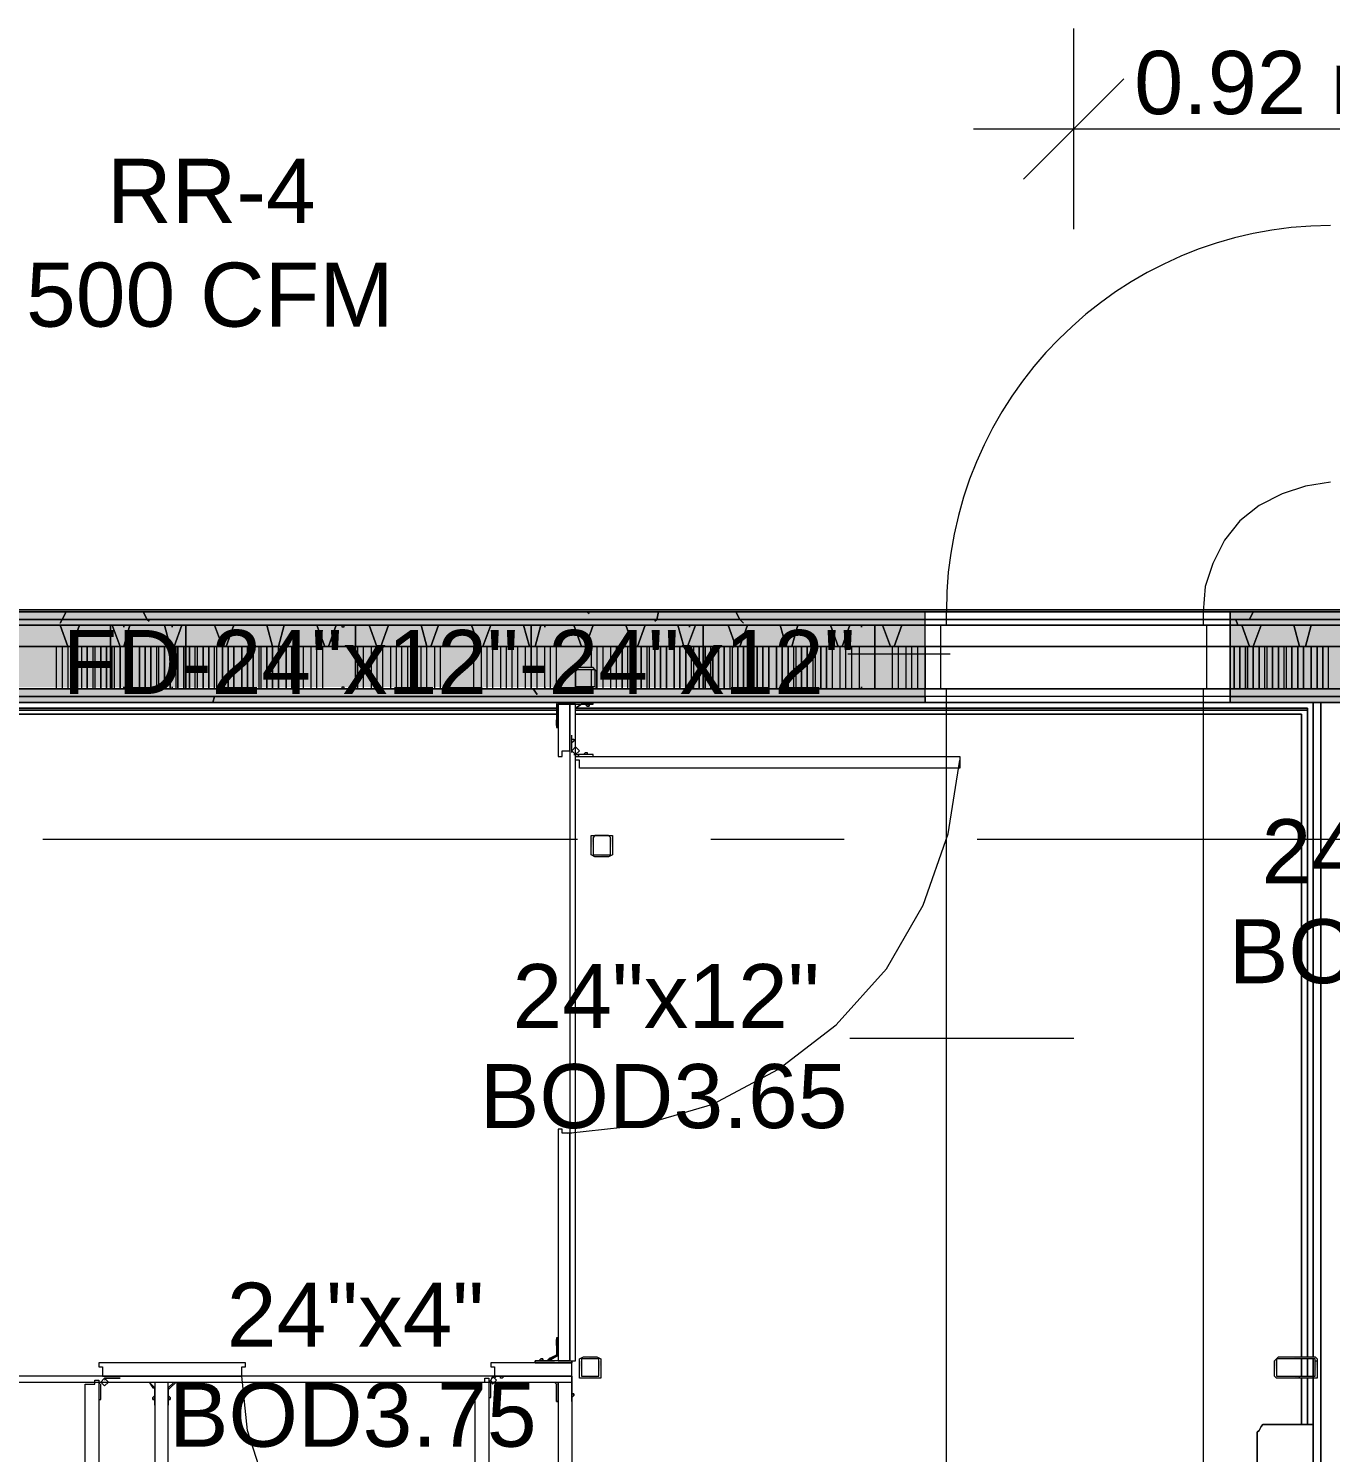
# Model space of a CAD drawing. Header units: metres. Extents: x -2 to 207, y -8 to 52.
# Drawn here: x 36.605 to 39.695, y 30.917 to 34.296 of the extents above; entities that cross this region are included whole.
import ezdxf

# ---------------------------------------------------------------- set-up
doc = ezdxf.new("R2010")
doc.units = ezdxf.units.M
doc.layers.add('HVAC - Ductos', color=5, linetype='Continuous', lineweight=0)
doc.layers.add('PDF_Text', color=7, linetype='Continuous', lineweight=0)
doc.layers.add('PDF_Geometry', color=7, linetype='Continuous', lineweight=0, true_color=0xaaaaaa)
doc.layers.add('PDF_Solid Fills', color=7, linetype='Continuous', lineweight=0, true_color=0xffffff)
doc.styles.add('PDF Helvetica', font='')
doc.styles.get('PDF Helvetica').set_extended_font_data('Helvetica')

msp = doc.modelspace()

# ---------------------------------------------------------------- hatches: boundary and pattern name
at = {"layer": 'PDF_Solid Fills', "lineweight": 0, "transparency": 33554559}
h = msp.add_hatch(color=256, dxfattribs=at)
h.paths.add_polyline_path([(31.2694, 32.8939), (31.2694, 32.9121), (31.1091, 32.9121), (31.1091, 32.8939)])
h.paths.add_polyline_path([(39.457, 32.8939), (40.2679, 32.8939), (40.2679, 32.9121), (39.457, 32.9121)])
h.paths.add_polyline_path([(38.733, 32.8939), (38.733, 32.9121), (31.7643, 32.9121), (31.7643, 32.8939)])
h = msp.add_hatch(color=256, dxfattribs=at)
h.paths.add_polyline_path([(31.2694, 32.8939), (31.2694, 32.9121), (31.1091, 32.9121), (31.1091, 32.8939)])
h.paths.add_polyline_path([(39.457, 32.8939), (40.2679, 32.8939), (40.2679, 32.9121), (39.457, 32.9121)])
h.paths.add_polyline_path([(38.733, 32.8939), (38.733, 32.9121), (31.7643, 32.9121), (31.7643, 32.8939)])
h = msp.add_hatch(color=256, dxfattribs=at)
h.paths.add_polyline_path([(31.2694, 32.8801), (31.2694, 32.8939), (31.1091, 32.8939), (31.1091, 32.8801)])
h.paths.add_polyline_path([(39.457, 32.8939), (39.457, 32.8801), (40.2816, 32.8801), (40.2816, 32.8939)])
h.paths.add_polyline_path([(31.7643, 32.8939), (31.7643, 32.8801), (38.733, 32.8801), (38.733, 32.8939)])
h = msp.add_hatch(color=256, dxfattribs=at)
h.paths.add_polyline_path([(31.2694, 32.8801), (31.2694, 32.8939), (31.1091, 32.8939), (31.1091, 32.8801)])
h.paths.add_polyline_path([(39.457, 32.8939), (39.457, 32.8801), (40.2679, 32.8801), (40.2679, 32.8939)])
h.paths.add_polyline_path([(31.7643, 32.8939), (31.7643, 32.8801), (38.733, 32.8801), (38.733, 32.8939)])
h = msp.add_hatch(color=256, dxfattribs=at)
h.paths.add_polyline_path([(31.2694, 32.8297), (31.2694, 32.8801), (31.1091, 32.8801), (31.1091, 32.8297)])
h.paths.add_polyline_path([(39.4576, 32.8297), (39.8326, 32.8343), (40.2359, 32.8343), (40.2998, 32.8297), (40.2999, 32.8297), (40.2999, 32.8801), (39.457, 32.8801), (39.457, 32.8297)])
h.paths.add_polyline_path([(35.9473, 32.8755), (35.9473, 32.8801), (31.7643, 32.8801), (31.7643, 32.8297), (38.733, 32.8297), (38.733, 32.8801), (35.9748, 32.8801)])
h = msp.add_hatch(color=256, dxfattribs=at)
h.paths.add_polyline_path([(31.2694, 32.8297), (31.2694, 32.8801), (31.1091, 32.8801), (31.1091, 32.8297)])
h.paths.add_polyline_path([(39.457, 32.8801), (39.457, 32.8297), (40.2679, 32.8297), (40.2679, 32.8801)])
h.paths.add_polyline_path([(35.9473, 32.8755), (35.9473, 32.8801), (31.7643, 32.8801), (31.7643, 32.8297), (38.733, 32.8297), (38.733, 32.8801), (35.9748, 32.8801)])
h = msp.add_hatch(color=256, dxfattribs=at)
h.paths.add_polyline_path([(31.2694, 32.7289), (31.2694, 32.8297), (31.1091, 32.8297), (31.1091, 32.7289)])
h.paths.add_polyline_path([(39.457, 32.7289), (40.2999, 32.7289), (40.2999, 32.8297), (39.457, 32.8297)])
h.paths.add_polyline_path([(38.733, 32.7289), (38.733, 32.8297), (31.7643, 32.8297), (31.7643, 32.7289), (37.9083, 32.7335), (37.945, 32.7335)])
h = msp.add_hatch(color=256, dxfattribs=at)
h.paths.add_polyline_path([(31.2694, 32.7289), (31.2694, 32.8297), (31.1091, 32.8297), (31.1091, 32.7289)])
h.paths.add_polyline_path([(39.457, 32.7289), (40.2679, 32.7289), (40.2679, 32.8297), (39.457, 32.8297)])
h.paths.add_polyline_path([(38.733, 32.7289), (38.733, 32.8297), (31.7643, 32.8297), (31.7643, 32.7289), (37.9083, 32.7335), (37.945, 32.7335)])
h = msp.add_hatch(color=256, dxfattribs=at)
h.paths.add_polyline_path([(37.9496, 32.7701), (37.9496, 32.7335), (37.9541, 32.7701)])
h.paths.add_polyline_path([(37.945, 32.7747), (37.945, 32.7793), (37.9083, 32.7793)])
h.paths.add_polyline_path([(37.9083, 32.7335), (37.9449, 32.7289), (37.945, 32.7289), (37.945, 32.7335)])
h = msp.add_hatch(color=256, dxfattribs=at)
h.paths.add_polyline_path([(31.2694, 32.7106), (31.2694, 32.7289), (31.1091, 32.7289), (31.1091, 32.7106)])
h.paths.add_polyline_path([(39.457, 32.7289), (39.457, 32.7106), (40.2816, 32.7106), (40.2816, 32.7289)])
h.paths.add_polyline_path([(31.7643, 32.7289), (31.7643, 32.7106), (38.733, 32.7106), (38.733, 32.7289)])
h = msp.add_hatch(color=256, dxfattribs=at)
h.paths.add_polyline_path([(31.2694, 32.7106), (31.2694, 32.7289), (31.1091, 32.7289), (31.1091, 32.7106)])
h.paths.add_polyline_path([(39.457, 32.7289), (39.457, 32.7106), (40.2679, 32.7106), (40.2679, 32.7289)])
h.paths.add_polyline_path([(31.7643, 32.7289), (31.7643, 32.7106), (38.733, 32.7106), (38.733, 32.7289)])
h = msp.add_hatch(color=256, dxfattribs=at)
h.paths.add_polyline_path([(31.2694, 32.6969), (31.2694, 32.7106), (31.1091, 32.7106), (31.1091, 32.6969)])
h.paths.add_polyline_path([(39.457, 32.6969), (40.2679, 32.6969), (40.2679, 32.7106), (39.457, 32.7106)])
h.paths.add_polyline_path([(38.733, 32.6969), (38.733, 32.7106), (31.7643, 32.7106), (31.7643, 32.6969)])
h = msp.add_hatch(color=256, dxfattribs=at)
h.paths.add_polyline_path([(31.2694, 32.6969), (31.2694, 32.7106), (31.1091, 32.7106), (31.1091, 32.6969)])
h.paths.add_polyline_path([(39.457, 32.6969), (40.2679, 32.6969), (40.2679, 32.7106), (39.457, 32.7106)])
h.paths.add_polyline_path([(38.733, 32.6969), (38.733, 32.7106), (31.7643, 32.7106), (31.7643, 32.6969)])
h = msp.add_hatch(color=256, dxfattribs=at)
h.paths.add_polyline_path([(37.9496, 32.3349), (37.9816, 32.3303), (37.9816, 32.3349)])
h.paths.add_polyline_path([(37.9404, 32.3395), (37.945, 32.3761), (37.9404, 32.3761)])
h.paths.add_polyline_path([(37.9862, 32.3395), (37.9908, 32.3761), (37.9862, 32.3761)])
h = msp.add_hatch(color=256, dxfattribs=at)
h.paths.add_polyline_path([(37.9587, 31.1345), (37.9587, 31.0979), (37.9633, 31.1345)])
h.paths.add_polyline_path([(37.9541, 31.1391), (37.9541, 31.1437), (37.9221, 31.1437)])
h.paths.add_polyline_path([(37.9221, 31.0979), (37.9541, 31.0933), (37.9541, 31.0979)])
h.paths.add_polyline_path([(37.9175, 31.1345), (37.9129, 31.1345), (37.9129, 31.0979)])
h = msp.add_hatch(color=256, dxfattribs=at)
h.paths.add_polyline_path([(39.6585, 31.0979), (39.6631, 31.1345), (39.6585, 31.1345)])
h.paths.add_polyline_path([(39.5715, 31.0979), (39.6585, 31.0933), (39.6585, 31.0979)])
h.paths.add_polyline_path([(39.6585, 31.1391), (39.6585, 31.1437), (39.5715, 31.1437)])
h.paths.add_polyline_path([(39.5669, 31.1345), (39.5623, 31.1345), (39.5623, 31.0979)])

# ---------------------------------------------------------------- linework, layer by layer
at = {"layer": 'HVAC - Ductos', "lineweight": 0}
for points in [[(39.0858, 33.8193), (39.0858, 34.0576), (39.0858, 34.2958)], [(39.2049, 34.1767), (39.0858, 34.0576), (38.9667, 33.9385)], [(38.8476, 34.0576), (40.0068, 34.0576), (41.2758, 34.0576)], [(39.6952, 33.2192), (39.6356, 33.21), (39.5807, 33.1916), (39.5256, 33.1642), (39.4798, 33.1275), (39.4432, 33.0817), (39.4157, 33.0267), (39.3974, 32.9718), (39.3928, 32.9121)], [(39.3928, 32.9121), (38.7834, 32.9121)], [(38.7834, 32.9121), (39.3928, 32.9121), (38.7834, 32.9121)], [(39.3928, 32.8801), (38.7834, 32.8801), (39.3928, 32.8801)], [(38.7926, 32.8114), (38.5497, 32.8114)], [(39.0858, 31.8996), (38.5543, 31.8996)]]:
    msp.add_lwpolyline(points, dxfattribs=at)
for points in [[(39.3928, 32.9121), (39.3928, 32.8801), (38.7834, 32.8801), (38.7834, 32.9121)], [(38.7697, 32.7289), (39.402, 32.7289), (39.402, 32.8801), (38.7697, 32.8801)], [(38.7834, 28.6328), (38.7834, 32.7289), (39.3928, 32.7289), (39.3928, 28.6328)]]:
    msp.add_lwpolyline(points, close=True, dxfattribs=at)
msp.add_arc((39.6991, 32.9129), 0.9156, 90.2439, 180.048, dxfattribs=at)
at = {"layer": 'PDF_Geometry', "lineweight": 0}
for points in [[(29.5513, 27.2813), (29.5513, 32.092), (29.5513, 32.6969), (29.5513, 32.7106), (31.1091, 32.7106), (31.2694, 32.7106), (31.7643, 32.7106), (31.7643, 32.6969), (31.2694, 32.6969), (31.7643, 32.6969), (31.2694, 32.6969), (31.2694, 32.9121), (31.1091, 32.9121), (40.2633, 32.9121), (31.1091, 32.9121), (31.1091, 32.9167), (40.2679, 32.9167)], [(39.457, 32.7289), (39.457, 32.7106), (38.733, 32.7106), (38.733, 32.6969), (39.457, 32.6969), (38.733, 32.6969), (39.457, 32.6969), (39.457, 32.9121), (40.2679, 32.9121), (40.2679, 32.9167), (31.1091, 32.9167), (29.9499, 32.9167)], [(38.733, 32.6969), (38.733, 32.9121), (31.7643, 32.9121), (31.7643, 32.6969)], [(38.733, 32.9121), (31.7643, 32.9121), (38.733, 32.9121)], [(38.733, 32.8939), (38.733, 32.9121)], [(40.4511, 32.7289), (40.7948, 32.7289), (40.7948, 32.9121), (40.2679, 32.9121), (39.457, 32.9121), (39.457, 32.6969), (40.2679, 32.6969), (40.2679, 31.2673), (40.2633, 31.2673), (40.2633, 31.2399), (40.2633, 31.0657), (40.2633, 25.6227)], [(40.2679, 32.9121), (39.457, 32.9121), (40.2679, 32.9121)], [(41.2758, 32.8939), (42.7649, 32.8939), (42.7649, 32.8801), (42.6916, 32.8801), (42.7649, 32.8801), (42.7649, 32.8297), (43.475, 32.8297), (43.475, 32.7564), (42.7649, 32.7564), (41.2758, 32.7564), (41.2758, 32.8297), (40.7948, 32.8297), (40.7948, 32.8801), (40.7948, 32.8939), (41.2758, 32.8939), (40.7948, 32.8939), (40.2999, 32.8939), (40.2817, 32.8939), (40.2679, 32.8939), (39.457, 32.8939), (39.457, 32.9121)], [(39.8326, 32.8297), (40.2359, 32.8297), (40.2679, 32.8297), (40.2999, 32.8297), (40.2999, 32.7289), (40.2817, 32.7289), (40.2679, 32.7289), (39.457, 32.7289), (38.733, 32.7289), (38.733, 32.8297), (39.457, 32.8297), (39.457, 32.8801), (38.733, 32.8801), (31.7643, 32.8801), (31.2694, 32.8801)], [(38.733, 32.8801), (39.457, 32.8801), (39.457, 32.8297), (39.8281, 32.8297), (39.457, 32.8297), (38.733, 32.8297), (38.733, 32.8801), (38.733, 32.8939), (39.457, 32.8939), (38.733, 32.8939), (31.7643, 32.8939)], [(36.3826, 32.8297), (36.7996, 32.8297), (36.9783, 32.8297), (37.3815, 32.8297), (37.7984, 32.8297), (38.2062, 32.8297), (38.6139, 32.8297), (38.733, 32.8297), (38.733, 32.8801), (31.7643, 32.8801)], [(39.457, 32.8801), (39.457, 32.8939)], [(40.2679, 32.8801), (39.457, 32.8801), (40.2679, 32.8801)], [(33.9497, 32.8297), (34.353, 32.8297), (34.7607, 32.8297), (35.1639, 32.8297), (35.5716, 32.8297), (35.9748, 32.8297), (36.3826, 32.8297), (36.7996, 32.8297), (36.9783, 32.8297), (37.3815, 32.8297), (37.7984, 32.8297), (38.2062, 32.8297), (38.6139, 32.8297), (38.733, 32.8297), (38.733, 32.7289), (31.7643, 32.7289), (31.2694, 32.7289), (31.2694, 32.8297)], [(31.7643, 32.7289), (38.733, 32.7289), (38.733, 32.8297), (38.6139, 32.8297), (38.2062, 32.8297), (37.7984, 32.8297), (37.3815, 32.8297), (36.9783, 32.8297), (36.7996, 32.8297), (36.3826, 32.8297)], [(36.6712, 32.8297), (36.6712, 32.7289)], [(36.685, 32.8297), (36.685, 32.7289)], [(36.6988, 32.8297), (36.6988, 32.7289)], [(36.717, 32.8297), (36.717, 32.7289)], [(36.7308, 32.8297), (36.7308, 32.7289)], [(36.7583, 32.7289), (36.7583, 32.8297)], [(36.7629, 32.8297), (36.7629, 32.7289)], [(36.8041, 32.7289), (36.8041, 32.8297)], [(36.8087, 32.8297), (36.8087, 32.7289)], [(36.9095, 32.7289), (36.9095, 32.8297)], [(36.9141, 32.8297), (36.9141, 32.7289)], [(36.9553, 32.7289), (36.9553, 32.8297)], [(37.0011, 32.7289), (37.0011, 32.8297)], [(37.0057, 32.8297), (37.0057, 32.7289)], [(37.0195, 32.7289), (37.0195, 32.8297)], [(37.0469, 32.7289), (37.0469, 32.8297)], [(37.0515, 32.8297), (37.0515, 32.7289)], [(37.1523, 32.7289), (37.1523, 32.8297)], [(37.1569, 32.8297), (37.1569, 32.7289)], [(37.244, 32.7289), (37.244, 32.8297)], [(37.2577, 32.7289), (37.2577, 32.8297)], [(37.276, 32.7289), (37.276, 32.8297)], [(37.2898, 32.7289), (37.2898, 32.8297)], [(37.3036, 32.7289), (37.3036, 32.8297)], [(37.386, 32.8297), (37.386, 32.7289)], [(37.3997, 32.8297), (37.3997, 32.7289)], [(37.4181, 32.8297), (37.4181, 32.7289)], [(37.4318, 32.8297), (37.4318, 32.7289)], [(37.4456, 32.8297), (37.4456, 32.7289)], [(37.4639, 32.8297), (37.4639, 32.7289)], [(37.4777, 32.8297), (37.4777, 32.7289)], [(37.4914, 32.7289), (37.4914, 32.8297)], [(37.5051, 32.7289), (37.5051, 32.8297)], [(37.5235, 32.7289), (37.5235, 32.8297)], [(37.5372, 32.7289), (37.5372, 32.8297)], [(37.5509, 32.7289), (37.5509, 32.8297)], [(37.5693, 32.7289), (37.5693, 32.8297)], [(37.583, 32.7289), (37.583, 32.8297)], [(37.6609, 32.8297), (37.6609, 32.7289)], [(37.6792, 32.8297), (37.6792, 32.7289)], [(37.693, 32.8297), (37.693, 32.7289)], [(37.7067, 32.8297), (37.7067, 32.7289)], [(37.725, 32.8297), (37.725, 32.7289)], [(37.7388, 32.8297), (37.7388, 32.7289)], [(37.7526, 32.8297), (37.7526, 32.7289)], [(37.7663, 32.7289), (37.7663, 32.8297)], [(37.7846, 32.7289), (37.7846, 32.8297)], [(37.7984, 32.7289), (37.7984, 32.8297)], [(37.8121, 32.7289), (37.8121, 32.8297)], [(37.8304, 32.7289), (37.8304, 32.8297)], [(37.8442, 32.7289), (37.8442, 32.8297)], [(37.8579, 32.7289), (37.8579, 32.8297)], [(37.9404, 32.8297), (37.9404, 32.7793)], [(37.9541, 32.8297), (37.9541, 32.7289)], [(37.9679, 32.8297), (37.9679, 32.7289)], [(37.9862, 32.8297), (37.9862, 32.7289)], [(37.9999, 32.8297), (37.9999, 32.7289)], [(38.0275, 32.7289), (38.0275, 32.8297)], [(38.0321, 32.8297), (38.0321, 32.7289)], [(38.0733, 32.7289), (38.0733, 32.8297)], [(38.0779, 32.8297), (38.0779, 32.7289)], [(38.1786, 32.7289), (38.1786, 32.8297)], [(38.1832, 32.8297), (38.1832, 32.7289)], [(38.2245, 32.7289), (38.2245, 32.8297)], [(38.2703, 32.7289), (38.2703, 32.8297)], [(38.2748, 32.8297), (38.2748, 32.7289)], [(38.2886, 32.7289), (38.2886, 32.8297)], [(38.3161, 32.7289), (38.3161, 32.8297)], [(38.3207, 32.8297), (38.3207, 32.7289)], [(38.4214, 32.7289), (38.4214, 32.8297)], [(38.426, 32.8297), (38.426, 32.7289)], [(38.4673, 32.7289), (38.4673, 32.8297)], [(38.4719, 32.8297), (38.4719, 32.7289)], [(38.5131, 32.7289), (38.5131, 32.8297)], [(38.5314, 32.7289), (38.5314, 32.8297)], [(38.5452, 32.7289), (38.5452, 32.8297)], [(38.5589, 32.7289), (38.5589, 32.8297)], [(38.5773, 32.7289), (38.5773, 32.8297)], [(38.6551, 32.8297), (38.6551, 32.7289)], [(38.6689, 32.8297), (38.6689, 32.7289)], [(38.6872, 32.8297), (38.6872, 32.7289)], [(38.7009, 32.8297), (38.7009, 32.7289)], [(38.7147, 32.8297), (38.7147, 32.7289)], [(38.733, 32.7106), (38.733, 32.7289), (39.457, 32.7289), (40.2679, 32.7289), (40.2679, 32.7106), (39.457, 32.7106), (39.457, 32.7289), (39.457, 32.8297)], [(40.2679, 32.7289), (39.457, 32.7289), (39.457, 32.8297), (39.8281, 32.8297)], [(39.4936, 32.7289), (39.4936, 32.8297)], [(39.5394, 32.7289), (39.5394, 32.8297)], [(39.544, 32.8297), (39.544, 32.7289)], [(39.5577, 32.7289), (39.5577, 32.8297)], [(39.5852, 32.7289), (39.5852, 32.8297)], [(39.5898, 32.8297), (39.5898, 32.7289)], [(39.6906, 32.7289), (39.6906, 32.8297)], [(37.9404, 32.7747), (37.9404, 32.7335)], [(31.7643, 32.7289), (31.7643, 32.7106), (31.2694, 32.7106), (31.2694, 32.6969), (31.7643, 32.6969), (38.733, 32.6969), (39.457, 32.6969), (40.2679, 32.6969), (40.2679, 32.7243), (40.2679, 32.6969), (40.2679, 31.2673), (40.2817, 31.2673)], [(39.457, 32.7106), (39.457, 32.6969), (40.2679, 32.6969), (40.2679, 32.7106), (39.457, 32.7106), (38.733, 32.7106), (31.7643, 32.7106)], [(39.457, 32.6969), (39.457, 32.7106), (40.2679, 32.7106), (40.2817, 32.7106), (40.2817, 31.2673), (40.2999, 31.2673), (40.2999, 31.2719)], [(37.8579, 32.6831), (31.7001, 32.6831)], [(37.8579, 32.6831), (31.7001, 32.6831)], [(31.7001, 32.6831), (37.8579, 32.6831)], [(31.7001, 32.6831), (37.8579, 32.6831)], [(37.8579, 32.6785), (31.7001, 32.6785)], [(37.8579, 32.6785), (31.7001, 32.6785)], [(38.733, 32.6969), (31.7643, 32.6969), (38.733, 32.6969)], [(37.8625, 32.6969), (37.8579, 32.6923), (37.8579, 32.6372), (37.8625, 32.6372)], [(37.8625, 32.6923), (37.9037, 32.6923), (37.9175, 32.6923), (37.9037, 32.6831), (37.9175, 32.6923), (37.945, 32.6923), (37.945, 32.6969)], [(37.8716, 32.6923), (37.8762, 32.6923), (37.8716, 32.6923)], [(37.8716, 32.6923), (37.8762, 32.6923), (37.8716, 32.6923)], [(37.89, 32.6739), (37.89, 32.6372)], [(39.6402, 32.6785), (37.9037, 32.6785)], [(39.6402, 32.6785), (37.9037, 32.6785)], [(39.6402, 32.6785), (37.9037, 32.6785)], [(39.6402, 32.6785), (37.9037, 32.6785)], [(37.9083, 32.6831), (39.6402, 32.6831)], [(37.9083, 32.6831), (39.6402, 32.6831)], [(37.9313, 32.6877), (37.9358, 32.6877), (37.9313, 32.6877)], [(37.9313, 32.6877), (37.9358, 32.6877), (37.9313, 32.6877)], [(39.457, 32.6969), (40.2679, 32.6969), (39.457, 32.6969)], [(39.6402, 31.1437), (39.6402, 32.6831), (39.6402, 31.1437)], [(39.6402, 31.1437), (39.6402, 32.6831)], [(39.6402, 31.1437), (39.6402, 32.6831)], [(39.6402, 32.6785), (39.6402, 31.1437)], [(39.6402, 32.6785), (39.6402, 31.1437)], [(39.6539, 32.6969), (39.7639, 32.6969), (39.7639, 25.7281), (39.6539, 25.7281), (39.6539, 27.2355), (39.6539, 25.7281), (39.6539, 27.2355), (39.6539, 25.7281)], [(39.6539, 32.6969), (39.6539, 31.1437)], [(39.6539, 31.1437), (39.6539, 32.6969)], [(39.6539, 31.1437), (39.6539, 32.6969)], [(39.6539, 32.6969), (39.6539, 31.1437)], [(39.6723, 29.5721), (39.6723, 32.6969), (39.6723, 27.2904)], [(37.8579, 32.651), (37.8579, 32.6464), (37.8579, 32.651)], [(37.8579, 32.651), (37.8579, 32.6464), (37.8579, 32.651)], [(37.8946, 32.5869), (37.8946, 32.5915), (37.8946, 32.619)], [(37.8946, 32.6098), (37.8992, 32.6098), (37.8992, 32.6052), (37.8946, 32.6006)], [(37.8946, 32.5777), (37.8946, 32.5869), (37.8946, 32.5915)], [(37.8992, 32.5731), (37.9083, 32.5731), (37.9129, 32.5686), (37.945, 32.5686), (37.945, 32.5731), (37.9129, 32.5731), (37.9083, 32.5731)], [(37.9221, 32.5731), (37.9267, 32.5777), (37.9313, 32.5777), (37.9313, 32.5731)], [(37.8946, 31.6751), (37.8854, 31.6751), (38.0595, 31.6935), (38.229, 31.7439), (38.3848, 31.8263), (38.5222, 31.9317), (38.6414, 32.0646), (38.7285, 32.2157), (38.788, 32.3853), (38.8155, 32.5594)], [(37.9083, 32.3715), (36.6392, 32.3715)], [(38.5406, 32.3715), (38.2245, 32.3715)], [(40.1305, 32.3715), (38.8568, 32.3715)], [(37.8625, 31.6843), (37.8625, 31.6797)], [(37.8625, 31.1895), (37.8579, 31.1895), (37.8579, 31.1528), (37.8579, 31.1482), (37.8396, 31.1391)], [(37.8396, 31.1345), (37.8625, 31.1482), (37.8625, 31.1528)], [(37.8579, 31.1803), (37.8579, 31.1757), (37.8579, 31.1803)], [(37.8579, 31.1803), (37.8579, 31.1757), (37.8579, 31.1803)], [(37.89, 31.1345), (37.8534, 31.1345), (37.8075, 31.1345), (37.8075, 31.1299), (37.89, 31.1299), (37.8946, 31.1299), (37.8946, 31.1345), (37.8946, 31.1299), (37.89, 31.1299), (37.8075, 31.1299), (37.8075, 31.1345), (37.835, 31.1345), (37.8534, 31.1345)], [(37.8258, 31.1391), (37.8212, 31.1391), (37.8258, 31.1391)], [(37.8258, 31.1391), (37.8212, 31.1391), (37.8258, 31.1391)], [(39.6402, 31.1391), (39.6402, 31.0979)], [(39.6402, 31.1391), (39.6402, 31.0979)], [(39.6402, 31.1391), (39.6402, 31.0979)], [(39.6402, 31.1391), (39.6402, 31.0979)], [(39.6402, 31.1391), (39.6402, 31.0979)], [(39.6402, 31.1391), (39.6402, 31.0979)], [(39.6402, 31.1391), (39.6402, 31.0979)], [(39.6402, 31.1391), (39.6402, 31.0979)], [(39.6402, 31.0979), (39.6402, 31.1391)], [(39.6402, 31.0979), (39.6402, 31.1391)], [(39.6539, 29.5859), (39.6539, 31.0933), (39.6539, 31.1391), (39.6539, 31.0933), (39.6539, 29.5859)], [(39.6539, 29.5859), (39.6539, 31.0933), (39.6539, 31.1391), (39.6539, 31.0933), (39.6539, 30.9832), (39.6539, 31.0933), (39.6539, 31.1391), (39.6539, 31.0933), (39.6539, 29.5721)], [(39.6585, 31.1345), (39.6631, 31.1345)], [(36.7537, 30.4977), (36.7537, 30.5068), (36.74, 30.5068), (36.74, 31.0795), (36.7629, 31.0795), (36.7629, 31.0887), (36.772, 31.0887), (36.772, 30.4977), (36.7537, 30.4977), (36.6254, 30.5205), (36.5017, 30.5709), (36.3963, 30.6442), (36.3047, 30.7359), (36.236, 30.8458), (36.1902, 30.9695), (36.1764, 31.0979)], [(36.7858, 31.0887), (36.7904, 31.0933), (36.795, 31.0933), (36.7858, 31.0933), (36.7812, 31.0887)], [(37.6884, 30.5068), (37.6884, 30.5022), (37.6655, 30.5022), (37.6655, 31.0841), (37.6884, 31.0841), (37.6884, 31.0933), (37.6975, 31.0933), (37.6975, 30.5068), (37.6884, 30.5068), (37.5601, 30.5205), (37.4364, 30.5663), (37.3264, 30.6351), (37.2348, 30.7313), (37.1661, 30.8412), (37.1248, 30.9695), (37.1111, 31.0979)], [(37.7021, 31.0887), (37.6975, 31.0841), (37.6975, 31.0749), (37.6975, 31.0475), (37.7021, 31.0475), (37.7021, 31.0749), (37.7021, 31.0795), (37.7021, 31.0841)], [(37.7113, 31.0933), (37.7159, 31.0979), (37.7205, 31.0979), (37.7113, 31.0979), (37.7067, 31.0933)], [(37.7205, 31.0979), (37.748, 31.0979), (37.7205, 31.0979)], [(37.7342, 31.0979), (37.7296, 31.0933), (37.725, 31.0933), (37.725, 31.0979)], [(37.8946, 31.0383), (37.8946, 31.0979), (37.8946, 31.0383), (37.8946, 31.0933), (37.8946, 29.595), (37.89, 29.595), (37.8625, 29.595), (37.89, 29.595), (37.8946, 29.595), (37.8946, 29.6317), (37.8946, 29.595), (37.8946, 29.5904), (37.89, 29.5904), (37.8625, 29.5904), (37.8625, 29.595), (37.8579, 29.595), (37.8625, 29.595), (37.8625, 29.5904), (37.89, 29.5904), (37.8946, 29.5904), (37.8946, 29.595), (37.8946, 29.6317)], [(39.6218, 31.0933), (39.6218, 31.0979)], [(39.6402, 31.0933), (39.6402, 30.9832)], [(39.6402, 31.0933), (39.6402, 30.9832)], [(39.6402, 31.0933), (39.6402, 30.9832)], [(39.6402, 31.0933), (39.6402, 30.9832)], [(39.6402, 31.0933), (39.6402, 30.9832)], [(39.6402, 31.0933), (39.6402, 30.9832)], [(39.6402, 31.0933), (39.6402, 30.9832)], [(39.6402, 31.0933), (39.6402, 30.9832)], [(39.6402, 30.9832), (39.6402, 31.0933)], [(39.6402, 30.9832), (39.6402, 31.0933)], [(36.7766, 31.0841), (36.772, 31.0795), (36.772, 31.0749), (36.772, 31.0429), (36.7766, 31.0429), (36.7766, 31.0749), (36.7766, 31.0795)], [(36.7766, 31.052), (36.7766, 31.0566), (36.7766, 31.0612), (36.7766, 31.0657)], [(36.9049, 31.0657), (36.9049, 31.0703), (36.8912, 31.0841), (36.9003, 31.0703), (36.9049, 31.0703), (36.9049, 31.0657), (36.9049, 31.0291)], [(36.9049, 31.0841), (36.9049, 29.595), (36.937, 29.595), (36.937, 31.0841)], [(36.9049, 31.0429), (36.9049, 31.052), (36.9049, 31.0429)], [(36.9049, 31.0429), (36.9049, 31.052), (36.9049, 31.0429)], [(36.937, 31.0291), (36.937, 31.0657), (36.9416, 31.0703), (36.9553, 31.0841), (36.9416, 31.0703), (36.937, 31.0657), (36.937, 31.0291), (36.937, 31.0657), (36.937, 31.0703), (36.9507, 31.0841), (36.937, 31.0703), (36.937, 31.0657)], [(37.7021, 31.0566), (37.7021, 31.0612), (37.7021, 31.0657)], [(37.8625, 31.0795), (37.8625, 31.0841), (37.8625, 31.0795), (37.8625, 31.0383), (37.8579, 31.0383), (37.8579, 31.0795), (37.8534, 31.0841), (37.8579, 31.0795), (37.8579, 31.0383), (37.8625, 31.0383)], [(37.8579, 31.0566), (37.8579, 31.052), (37.8579, 31.0566)], [(37.8579, 31.0566), (37.8579, 31.052), (37.8579, 31.0566)], [(37.8625, 31.0841), (37.8625, 29.595), (37.8946, 29.595)], [(37.8992, 31.052), (37.8992, 31.0566), (37.8992, 31.052)], [(37.8992, 31.052), (37.8992, 31.0566), (37.8992, 31.052)], [(36.9003, 31.0475), (36.9003, 31.0429), (36.9003, 31.0475)], [(36.9003, 31.0475), (36.9003, 31.0429), (36.9003, 31.0475)], [(36.9416, 31.0429), (36.9416, 31.0475), (36.9416, 31.0429)], [(36.9416, 31.0429), (36.9416, 31.0475), (36.9416, 31.0429)], [(39.6539, 30.8458), (39.6539, 30.9832), (39.5532, 30.9832), (39.544, 30.9832), (39.5348, 30.9832), (39.5302, 30.9787), (39.5256, 30.9695), (39.521, 30.965), (39.521, 30.9558), (39.521, 30.6626)], [(39.521, 30.6626), (39.521, 30.9558), (39.521, 30.965), (39.5256, 30.9695), (39.5302, 30.9787), (39.5348, 30.9832), (39.544, 30.9832), (39.5532, 30.9832), (39.6539, 30.9832), (39.5532, 30.9832), (39.544, 30.9832), (39.5348, 30.9832), (39.5302, 30.9787), (39.5256, 30.9695), (39.521, 30.965), (39.521, 30.9558), (39.521, 30.6626)]]:
    msp.add_lwpolyline(points, dxfattribs=at)
for points in [[(31.7643, 32.6969), (38.733, 32.6969), (38.733, 32.9121), (31.7643, 32.9121)], [(38.733, 32.8939), (38.733, 32.9121), (31.7643, 32.9121), (31.7643, 32.8939)], [(39.457, 32.9121), (38.733, 32.9121)], [(38.733, 32.9121), (39.457, 32.9121)], [(39.457, 32.9121), (39.457, 32.8939), (40.2679, 32.8939), (40.2679, 32.9121)], [(38.733, 32.8801), (38.733, 32.8939), (31.7643, 32.8939), (31.7643, 32.8801)], [(36.8317, 32.8801), (36.7996, 32.8801), (36.7996, 32.7289), (36.8317, 32.7289), (36.8317, 32.7335), (36.8317, 32.7289), (36.7996, 32.7289), (36.7996, 32.8801), (36.8317, 32.8801), (36.8317, 32.8755)], [(36.8317, 32.8801), (36.7996, 32.8801), (36.7996, 32.7289), (36.8317, 32.7289), (36.8317, 32.7335), (36.8317, 32.7289), (36.7996, 32.7289), (36.7996, 32.8801), (36.8317, 32.8801), (36.8317, 32.8755)], [(36.9461, 32.8755), (36.9461, 32.8801)], [(36.9737, 32.8801), (36.9783, 32.8801), (36.9783, 32.7289), (36.9737, 32.7289), (36.9461, 32.7289), (36.9461, 32.7335), (36.9461, 32.7289), (36.9737, 32.7289), (36.9783, 32.7289), (36.9783, 32.8801), (36.9737, 32.8801), (36.9461, 32.8801)], [(36.9461, 32.8755), (36.9461, 32.8801)], [(36.9737, 32.8801), (36.9783, 32.8801), (36.9783, 32.7289), (36.9737, 32.7289), (36.9461, 32.7289), (36.9461, 32.7335), (36.9461, 32.7289), (36.9737, 32.7289), (36.9783, 32.7289), (36.9783, 32.8801), (36.9737, 32.8801), (36.9461, 32.8801)], [(37.3815, 32.8801), (37.3815, 32.7289), (37.3494, 32.7289), (37.3494, 32.7335), (37.3539, 32.7335), (37.3539, 32.7289), (37.3815, 32.7289), (37.3815, 32.8801), (37.3539, 32.8801), (37.3539, 32.8755), (37.3494, 32.8755), (37.3494, 32.8801)], [(37.3815, 32.8801), (37.3815, 32.7289), (37.3494, 32.7289), (37.3494, 32.7335), (37.3539, 32.7335), (37.3539, 32.7289), (37.3815, 32.7289), (37.3815, 32.8801), (37.3539, 32.8801), (37.3539, 32.8755), (37.3494, 32.8755), (37.3494, 32.8801)], [(37.8304, 32.8801), (37.7984, 32.8801), (37.7984, 32.7289), (37.8304, 32.7289), (37.8304, 32.7335), (37.8304, 32.7289), (37.7984, 32.7289), (37.7984, 32.8801), (37.8304, 32.8801), (37.8304, 32.8755)], [(37.8304, 32.8801), (37.7984, 32.8801), (37.7984, 32.7289), (37.8304, 32.7289), (37.8304, 32.7335), (37.8304, 32.7289), (37.7984, 32.7289), (37.7984, 32.8801), (37.8304, 32.8801), (37.8304, 32.8755)], [(38.1741, 32.7289), (38.2062, 32.7289), (38.2062, 32.8801), (38.1741, 32.8801), (38.1741, 32.8755), (38.1741, 32.8801), (38.2062, 32.8801), (38.2062, 32.7289), (38.1741, 32.7289), (38.1741, 32.7335)], [(38.1741, 32.7289), (38.2062, 32.7289), (38.2062, 32.8801), (38.1741, 32.8801), (38.1741, 32.8755), (38.1741, 32.8801), (38.2062, 32.8801), (38.2062, 32.7289), (38.1741, 32.7289), (38.1741, 32.7335)], [(38.5819, 32.7289), (38.6093, 32.7289), (38.6139, 32.7289), (38.6139, 32.8801), (38.6093, 32.8801), (38.5819, 32.8801), (38.5819, 32.8755), (38.5819, 32.8801), (38.6093, 32.8801), (38.6139, 32.8801), (38.6139, 32.7289), (38.6093, 32.7289), (38.5819, 32.7289), (38.5819, 32.7335)], [(38.5819, 32.7289), (38.6093, 32.7289), (38.6139, 32.7289), (38.6139, 32.8801), (38.6093, 32.8801), (38.5819, 32.8801), (38.5819, 32.8755), (38.5819, 32.8801), (38.6093, 32.8801), (38.6139, 32.8801), (38.6139, 32.7289), (38.6093, 32.7289), (38.5819, 32.7289), (38.5819, 32.7335)], [(39.457, 32.8939), (39.457, 32.8801), (40.2679, 32.8801), (40.2679, 32.8939)], [(36.7446, 32.8297), (36.7446, 32.7289)], [(36.7766, 32.8297), (36.7766, 32.7289)], [(36.7904, 32.8297), (36.7904, 32.7289)], [(36.8225, 32.8297), (36.8225, 32.7289)], [(36.8362, 32.8297), (36.8362, 32.7289)], [(36.8499, 32.8297), (36.8499, 32.7289)], [(36.8683, 32.8297), (36.8683, 32.7289)], [(36.882, 32.8297), (36.882, 32.7289)], [(36.8958, 32.8297), (36.8958, 32.7289)], [(36.9279, 32.8297), (36.9279, 32.7289)], [(36.9416, 32.8297), (36.9416, 32.7289)], [(36.9599, 32.7289), (36.9599, 32.8297)], [(36.9737, 32.8297), (36.9737, 32.7289)], [(36.9874, 32.8297), (36.9874, 32.7289)], [(37.0195, 32.8297), (37.0195, 32.7289)], [(37.0332, 32.8297), (37.0332, 32.7289)], [(37.0653, 32.8297), (37.0653, 32.7289)], [(37.079, 32.8297), (37.079, 32.7289)], [(37.0928, 32.8297), (37.0928, 32.7289)], [(37.1111, 32.8297), (37.1111, 32.7289)], [(37.1248, 32.8297), (37.1248, 32.7289)], [(37.1386, 32.8297), (37.1386, 32.7289)], [(37.1707, 32.8297), (37.1707, 32.7289)], [(37.1844, 32.8297), (37.1844, 32.7289)], [(37.1982, 32.8297), (37.1982, 32.7289)], [(37.2165, 32.8297), (37.2165, 32.7289)], [(37.2302, 32.8297), (37.2302, 32.7289)], [(38.0137, 32.8297), (38.0137, 32.7289)], [(38.0457, 32.8297), (38.0457, 32.7289)], [(38.0595, 32.8297), (38.0595, 32.7289)], [(38.0916, 32.8297), (38.0916, 32.7289)], [(38.1053, 32.8297), (38.1053, 32.7289)], [(38.1191, 32.8297), (38.1191, 32.7289)], [(38.1374, 32.8297), (38.1374, 32.7289)], [(38.1511, 32.8297), (38.1511, 32.7289)], [(38.1649, 32.8297), (38.1649, 32.7289)], [(38.197, 32.8297), (38.197, 32.7289)], [(38.2107, 32.8297), (38.2107, 32.7289)], [(38.229, 32.7289), (38.229, 32.8297)], [(38.2428, 32.8297), (38.2428, 32.7289)], [(38.2565, 32.8297), (38.2565, 32.7289)], [(38.2886, 32.8297), (38.2886, 32.7289)], [(38.3024, 32.8297), (38.3024, 32.7289)], [(38.3344, 32.8297), (38.3344, 32.7289)], [(38.3482, 32.8297), (38.3482, 32.7289)], [(38.3619, 32.8297), (38.3619, 32.7289)], [(38.3802, 32.8297), (38.3802, 32.7289)], [(38.394, 32.8297), (38.394, 32.7289)], [(38.4077, 32.8297), (38.4077, 32.7289)], [(38.4398, 32.8297), (38.4398, 32.7289)], [(38.4535, 32.8297), (38.4535, 32.7289)], [(38.4856, 32.8297), (38.4856, 32.7289)], [(38.4994, 32.8297), (38.4994, 32.7289)], [(39.4661, 32.8297), (39.4661, 32.7289)], [(39.4798, 32.8297), (39.4798, 32.7289)], [(39.4982, 32.7289), (39.4982, 32.8297)], [(39.5119, 32.8297), (39.5119, 32.7289)], [(39.5256, 32.8297), (39.5256, 32.7289)], [(39.5577, 32.8297), (39.5577, 32.7289)], [(39.5715, 32.8297), (39.5715, 32.7289)], [(39.6036, 32.8297), (39.6036, 32.7289)], [(39.6173, 32.8297), (39.6173, 32.7289)], [(39.631, 32.8297), (39.631, 32.7289)], [(39.6494, 32.8297), (39.6494, 32.7289)], [(39.6631, 32.8297), (39.6631, 32.7289)], [(39.6769, 32.8297), (39.6769, 32.7289)], [(37.9541, 32.7335), (37.9541, 32.7701), (37.9496, 32.7747), (37.945, 32.7793), (37.9083, 32.7793), (37.9037, 32.7747), (37.9037, 32.7701), (37.9037, 32.7335), (37.9037, 32.7289), (37.9083, 32.7289), (37.945, 32.7289), (37.9496, 32.7289)], [(37.9496, 32.7335), (37.945, 32.7335), (37.9083, 32.7335), (37.9037, 32.7335), (37.9037, 32.7701), (37.9083, 32.7747), (37.945, 32.7747), (37.9496, 32.7747), (37.9496, 32.7701)], [(38.733, 32.7106), (38.733, 32.7289), (31.7643, 32.7289), (31.7643, 32.7106)], [(38.733, 32.6969), (38.733, 32.7106), (31.7643, 32.7106), (31.7643, 32.6969)], [(31.6956, 32.6969), (37.8625, 32.6969)], [(37.8579, 32.6831), (31.7001, 32.6831)], [(31.7001, 32.6831), (37.8579, 32.6831)], [(31.7001, 32.6785), (37.8579, 32.6785)], [(31.7001, 32.6785), (37.8579, 32.6785)], [(37.945, 32.6923), (37.945, 32.6969), (37.8625, 32.6969), (37.8579, 32.6923), (37.8579, 32.6372), (37.8625, 32.6372), (37.8625, 32.6923), (37.9037, 32.6923)], [(37.8625, 32.5686), (37.8716, 32.5686), (37.8716, 32.5823), (37.89, 32.5823), (37.89, 32.6923), (37.8625, 32.6923)], [(37.867, 32.6923), (37.8716, 32.6923)], [(37.8762, 32.6923), (37.8716, 32.6923), (37.867, 32.6923), (37.8716, 32.6923)], [(37.8762, 32.6923), (37.8716, 32.6923), (37.867, 32.6923), (37.8716, 32.6923)], [(37.9037, 31.1345), (37.9037, 32.6923), (37.89, 32.6923), (37.89, 31.1345)], [(37.9175, 32.6923), (37.9037, 32.6831), (37.9175, 32.6923), (37.945, 32.6923)], [(39.6402, 31.1437), (39.6402, 32.6831), (37.9037, 32.6831), (39.6402, 32.6831), (37.9037, 32.6831), (39.6402, 32.6831), (37.9083, 32.6831), (39.6402, 32.6831)], [(37.9037, 32.6785), (39.6402, 32.6785)], [(37.9267, 32.6923), (37.9313, 32.6877)], [(37.9358, 32.6923), (37.9313, 32.6923), (37.9267, 32.6923), (37.9313, 32.6923)], [(37.9358, 32.6923), (37.9313, 32.6923), (37.9267, 32.6923), (37.9313, 32.6923)], [(37.9358, 32.6877), (37.9358, 32.6923)], [(37.945, 32.6969), (39.5486, 32.6969)], [(39.6402, 31.1437), (39.6402, 32.6785), (39.6402, 31.1437), (39.6402, 32.6831)], [(39.6402, 31.1437), (39.6402, 32.6831)], [(39.6539, 32.6969), (39.6539, 31.1437)], [(31.7001, 32.6693), (37.8579, 32.6693)], [(37.8579, 32.6556), (37.8579, 32.651)], [(37.8579, 32.6418), (37.8579, 32.6464), (37.8579, 32.651), (37.8579, 32.6556), (37.8579, 32.651), (37.8579, 32.6464)], [(37.8579, 32.6418), (37.8579, 32.6464), (37.8579, 32.651), (37.8579, 32.6556), (37.8579, 32.651), (37.8579, 32.6464)], [(37.8579, 32.6464), (37.8579, 32.6418)], [(39.6264, 31.1437), (39.6264, 32.6693), (37.9037, 32.6693), (39.6264, 32.6693)], [(37.9037, 32.5915), (37.9129, 32.5823), (37.9037, 32.5731), (37.8946, 32.5823)], [(37.9037, 32.5594), (37.9037, 32.5686), (38.8155, 32.5686), (38.8155, 32.541), (37.9129, 32.541), (37.9129, 32.5594)], [(37.9404, 32.3761), (37.9404, 32.3807), (37.9496, 32.3807), (37.9816, 32.3807), (37.9908, 32.3807), (37.9908, 32.3761), (37.9908, 32.3395), (37.9908, 32.3349), (37.9816, 32.3303), (37.9496, 32.3303), (37.9404, 32.3349), (37.9404, 32.3395)], [(37.9496, 32.3349), (37.9816, 32.3349), (37.9862, 32.3349), (37.9862, 32.3395), (37.9862, 32.3761), (37.9816, 32.3807), (37.9496, 32.3807), (37.945, 32.3761), (37.945, 32.3395), (37.945, 32.3349)], [(37.8625, 31.6843), (37.8625, 31.1345), (37.8854, 31.1345), (37.89, 31.1345), (37.89, 31.6751), (37.8716, 31.6751), (37.8716, 31.6843)], [(37.835, 31.1345), (37.8625, 31.1482), (37.8625, 31.1528), (37.8625, 31.1895), (37.8579, 31.1895), (37.8579, 31.1528), (37.8579, 31.1482), (37.835, 31.1345), (37.8075, 31.1345)], [(37.8579, 31.1849), (37.8579, 31.1803)], [(37.8579, 31.1711), (37.8579, 31.1757), (37.8579, 31.1803), (37.8579, 31.1849), (37.8579, 31.1803), (37.8579, 31.1757)], [(37.8579, 31.1711), (37.8579, 31.1757), (37.8579, 31.1803), (37.8579, 31.1849), (37.8579, 31.1803), (37.8579, 31.1757)], [(37.8579, 31.1757), (37.8579, 31.1711)], [(37.1203, 31.1299), (36.772, 31.1299), (36.772, 31.1207), (36.7812, 31.1207), (36.7812, 31.0979), (37.1111, 31.0979), (37.1111, 31.1207), (37.1203, 31.1207)], [(37.8946, 31.1299), (37.7021, 31.1299), (37.7021, 31.1207), (37.7113, 31.1207), (37.7113, 31.0979), (37.8946, 31.0979)], [(37.8212, 31.1391), (37.8167, 31.1345)], [(37.8167, 31.1345), (37.8212, 31.1345), (37.8258, 31.1345), (37.8212, 31.1345)], [(37.8167, 31.1345), (37.8212, 31.1345), (37.8258, 31.1345), (37.8212, 31.1345)], [(37.8258, 31.1345), (37.8258, 31.1391)], [(37.9129, 31.1345), (37.9129, 31.1391), (37.9221, 31.1437), (37.9541, 31.1437), (37.9633, 31.1391), (37.9633, 31.1345), (37.9633, 31.0979), (37.9633, 31.0933), (37.9541, 31.0933), (37.9221, 31.0933), (37.9129, 31.0933), (37.9129, 31.0979)], [(37.9221, 31.0979), (37.9541, 31.0979), (37.9587, 31.0979), (37.9587, 31.1345), (37.9587, 31.1391), (37.9541, 31.1391), (37.9221, 31.1391), (37.9175, 31.1391), (37.9175, 31.1345), (37.9175, 31.0979)], [(39.5623, 31.1345), (39.5669, 31.1391), (39.5715, 31.1437), (39.6585, 31.1437), (39.6631, 31.1391), (39.6631, 31.1345), (39.6631, 31.0979), (39.6631, 31.0933), (39.6585, 31.0933), (39.5715, 31.0933), (39.5669, 31.0933), (39.5623, 31.0979)], [(39.5715, 31.0979), (39.6585, 31.0979), (39.6585, 31.1345), (39.6585, 31.1391), (39.5715, 31.1391), (39.5669, 31.1391), (39.5669, 31.1345), (39.5669, 31.0979)], [(39.6264, 31.0979), (39.6264, 31.1391)], [(39.6402, 31.1391), (39.6402, 31.0979)], [(39.6402, 31.0979), (39.6402, 31.1391)], [(36.0024, 31.0841), (37.8946, 31.0841), (37.8946, 31.0979), (36.0024, 31.0979)], [(36.795, 31.0841), (36.7858, 31.0933), (36.7766, 31.0841), (36.7858, 31.0749)], [(36.8225, 31.0933), (36.795, 31.0933)], [(36.9874, 31.0979), (36.8545, 31.0979), (36.8774, 31.0979), (36.882, 31.0979), (36.8774, 31.0979), (36.9645, 31.0979)], [(37.7159, 31.0887), (37.7067, 31.0979), (37.7021, 31.0887), (37.7067, 31.0795)], [(37.835, 31.0979), (37.8396, 31.0979), (37.8534, 31.0979), (37.89, 31.0979), (37.8534, 31.0979), (37.8075, 31.0979)], [(37.8854, 31.0979), (37.8808, 31.0979), (37.8762, 31.0979), (37.8808, 31.0979)], [(37.8854, 31.0979), (37.8808, 31.0979), (37.8762, 31.0979), (37.8808, 31.0979)], [(39.6264, 30.9832), (39.6264, 31.0933)], [(39.6402, 31.0933), (39.6402, 30.9832)], [(39.6402, 30.9832), (39.6402, 31.0933)], [(36.8912, 31.0841), (36.9003, 31.0703), (36.9049, 31.0703), (36.9049, 31.0657), (36.9049, 31.0291), (36.9049, 31.0657), (36.9049, 31.0703)], [(36.9049, 31.052), (36.9003, 31.0475)], [(36.9416, 31.0475), (36.937, 31.052)], [(37.8579, 31.0475), (37.8579, 31.052), (37.8579, 31.0566), (37.8579, 31.052)], [(37.8579, 31.0475), (37.8579, 31.052), (37.8579, 31.0566), (37.8579, 31.052)], [(37.8579, 31.052), (37.8579, 31.0475)], [(37.8992, 31.0566), (37.8946, 31.0566)], [(37.8946, 31.0566), (37.8946, 31.052), (37.8946, 31.0475), (37.8946, 31.052)], [(37.8946, 31.0566), (37.8946, 31.052), (37.8946, 31.0475), (37.8946, 31.052)], [(37.8946, 31.0475), (37.8992, 31.052)], [(36.9003, 31.0429), (36.9049, 31.0429)], [(36.937, 31.0429), (36.9416, 31.0429)]]:
    msp.add_lwpolyline(points, close=True, dxfattribs=at)
at = {"layer": 'PDF_Geometry', "color": 254, "lineweight": 0, "true_color": 0xeaeaea}
for points in [[(36.6804, 32.8847), (36.685, 32.8939), (36.6942, 32.9121), (36.685, 32.8939)], [(36.8866, 32.8939), (36.8912, 32.8893), (36.8866, 32.8939), (36.8774, 32.9121)], [(37.9313, 32.9121), (37.9358, 32.9076)], [(38.0916, 32.8893), (38.0961, 32.8939), (38.1007, 32.9121), (38.0961, 32.8939)], [(38.2932, 32.8939), (38.3024, 32.8847), (38.2932, 32.8939), (38.284, 32.9121)], [(39.5028, 32.8939), (39.5119, 32.9121)], [(39.4707, 32.8939), (39.4752, 32.8801)], [(37.0423, 32.6969), (37.0469, 32.7106)], [(37.803, 32.7289), (37.8121, 32.7152)]]:
    msp.add_lwpolyline(points, close=True, dxfattribs=at)
at = {"layer": 'PDF_Geometry', "color": 254, "lineweight": 0, "true_color": 0xdddddd}
for points in [[(36.6804, 32.8801), (36.6988, 32.8297)], [(36.7262, 32.8801), (36.7079, 32.8297)], [(36.8041, 32.8801), (36.8225, 32.8297)], [(36.8454, 32.8801), (36.8317, 32.8297)], [(36.9279, 32.8801), (36.9416, 32.8297)], [(36.9691, 32.8801), (36.9507, 32.8297)], [(37.0469, 32.8801), (37.0653, 32.8297)], [(37.0928, 32.8801), (37.0745, 32.8297)], [(37.1707, 32.8801), (37.1844, 32.8297)], [(37.2119, 32.8801), (37.1982, 32.8297)], [(37.2898, 32.8801), (37.3081, 32.8297)], [(37.3356, 32.8801), (37.3172, 32.8297)], [(37.4135, 32.8801), (37.4318, 32.8297)], [(37.4593, 32.8801), (37.441, 32.8297)], [(37.5372, 32.8801), (37.5509, 32.8297)], [(37.5785, 32.8801), (37.5601, 32.8297)], [(37.6564, 32.8801), (37.6747, 32.8297)], [(37.7021, 32.8801), (37.6838, 32.8297)], [(37.78, 32.8801), (37.7938, 32.8297)], [(37.8212, 32.8801), (37.8075, 32.8297)], [(37.8992, 32.8801), (37.9175, 32.8297)], [(37.945, 32.8801), (37.9267, 32.8297)], [(38.0229, 32.8801), (38.0412, 32.8297)], [(38.0687, 32.8801), (38.0503, 32.8297)], [(38.1465, 32.8801), (38.1603, 32.8297)], [(38.1878, 32.8801), (38.1695, 32.8297)], [(38.2657, 32.8801), (38.284, 32.8297)], [(38.3115, 32.8801), (38.2932, 32.8297)], [(38.3894, 32.8801), (38.4032, 32.8297)], [(38.4306, 32.8801), (38.4169, 32.8297)], [(38.5085, 32.8801), (38.5268, 32.8297)], [(38.5543, 32.8801), (38.536, 32.8297)], [(38.6323, 32.8801), (38.6505, 32.8297)], [(38.6781, 32.8801), (38.6597, 32.8297)], [(39.4844, 32.8801), (39.5028, 32.8297)], [(39.5302, 32.8801), (39.5119, 32.8297)], [(39.6081, 32.8801), (39.6218, 32.8297)], [(39.6494, 32.8801), (39.6356, 32.8297)]]:
    msp.add_lwpolyline(points, close=True, dxfattribs=at)
at = {"layer": 'PDF_Geometry', "color": 254, "lineweight": 0, "true_color": 0xd2d2d2}
msp.add_lwpolyline([(37.7984, 32.7931), (37.7984, 32.7885)], close=True, dxfattribs=at)

# ---------------------------------------------------------------- texts
at = {"layer": 'PDF_Text', "lineweight": 0, "attachment_point": 4, "style": 'PDF Helvetica'}
for s, insert, char_height in [('0.92 m', (39.2292, 34.1665), 0.15002), ('RR-4', (36.7917, 33.9106), 0.1519), ('500 CFM', (36.5993, 33.6632), 0.1519), ('FD-24"x12"-24"x12"', (36.6863, 32.7927), 0.151898), ('24"x12"', (39.5316, 32.3436), 0.1519), ('BOD3.65', (39.4538, 32.1054), 0.1519), ('24"x12"', (37.7539, 32), 0.1519), ('BOD3.65', (37.676, 31.7617), 0.1519), ('24"x4"', (37.0758, 31.244), 0.1519), ('BOD3.75', (36.9383, 31.0057), 0.1519)]:
    msp.add_mtext(s, dxfattribs=dict(at, insert=insert, char_height=char_height))

doc.saveas('drawing.dxf')
